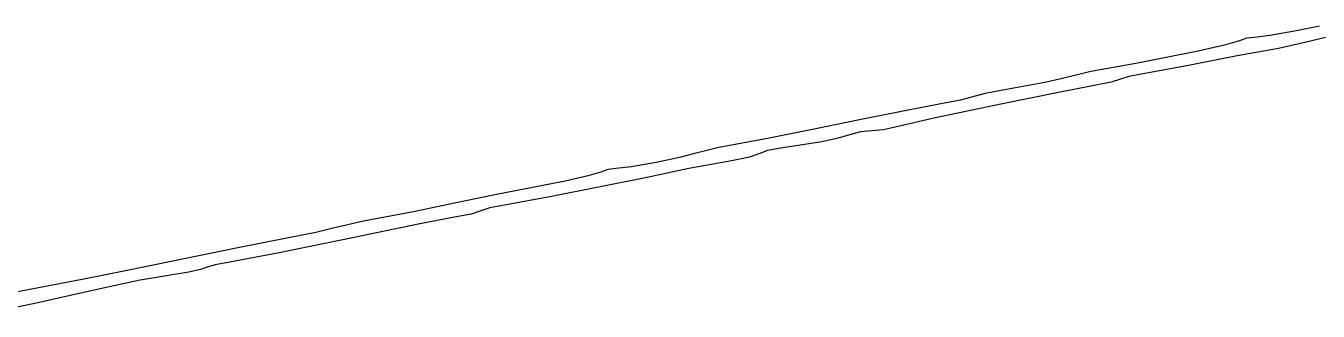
# Model space of a CAD drawing. Extents: x 19 to 1860, y 54 to 866.
# Drawn here: x 1443.7 to 1646.8, y 64.7 to 109.5 of the extents above; entities that cross this region are included whole.
import ezdxf

# ---------------------------------------------------------------- set-up
doc = ezdxf.new("R2010")
doc.units = 0

msp = doc.modelspace()

# ---------------------------------------------------------------- linework, layer by layer
at = {"layer": 'Layer 1'}
for p, q in [((1635.588725, 107.561514), (1636.7784, 107.71525)), ((1636.7784, 107.71525), (1639.186914, 108.001164)), ((1639.186914, 108.001164), (1643.079687, 108.674606)), ((1643.079687, 108.674606), (1646.979267, 109.459125)), ((1647.921212, 107.653903), (1645.5785, 107.0785)), ((1627.9218, 105.530164), (1632.248112, 106.530225)), ((1632.248112, 106.530225), (1634.4952, 107.19183)), ((1640.5609, 105.92806), (1634.0676, 104.76389)), ((1634.4952, 107.19183), (1635.588725, 107.561514)), ((1645.5785, 107.0785), (1640.5609, 105.92806)), ((1611.089837, 102.350785), (1618.1225, 103.62402)), ((1618.1225, 103.62402), (1627.9218, 105.530164)), ((1634.0676, 104.76389), (1626.6889, 103.28372)), ((1606.6116, 101.27741), (1611.089837, 102.350785)), ((1619.3102, 101.91816), (1617.039587, 101.508864)), ((1626.6889, 103.28372), (1619.3102, 101.91816)), ((1594.717137, 98.938636), (1599.2329, 99.78313)), ((1599.2329, 99.78313), (1603.835337, 100.630511)), ((1603.835337, 100.630511), (1606.6116, 101.27741)), ((1611.5932, 100.09893), (1605.7334, 98.94587)), ((1614.250212, 100.649401), (1611.5932, 100.09893)), ((1615.7253, 101.10853), (1614.250212, 100.649401)), ((1617.039587, 101.508864), (1615.7253, 101.10853)), ((1582.1142, 96.2589), (1588.6075, 97.50346)), ((1588.6075, 97.50346), (1590.621912, 97.861156)), ((1590.621912, 97.861156), (1592.1492, 98.29866)), ((1592.1492, 98.29866), (1594.717137, 98.938636)), ((1605.7334, 98.94587), (1597.1741, 97.20903)), ((1574.7355, 94.75075), (1582.1142, 96.2589)), ((1597.1741, 97.20903), (1586.640412, 95.062269)), ((1567.3567, 93.25769), (1574.7355, 94.75075)), ((1580.3086, 93.54751), (1578.4884, 93.16606)), ((1586.640412, 95.062269), (1580.3086, 93.54751)), ((1552.615337, 90.413128), (1560.2732, 91.821)), ((1560.2732, 91.821), (1567.3567, 93.25769)), ((1571.369098, 91.824605), (1568.791287, 91.259779)), ((1573.1579, 92.36219), (1571.369098, 91.824605)), ((1574.8715, 92.81787), (1573.1579, 92.36219)), ((1576.6577, 93.00739), (1574.8715, 92.81787)), ((1578.4884, 93.16606), (1576.6577, 93.00739)), ((1546.680955, 88.893301), (1549.0575, 89.52127)), ((1549.0575, 89.52127), (1552.615337, 90.413128)), ((1559.077, 89.44556), (1557.436987, 88.892619)), ((1560.290325, 89.888078), (1559.077, 89.44556)), ((1562.3465, 90.25819), (1560.290325, 89.888078)), ((1568.791287, 91.259779), (1562.3465, 90.25819)), ((1536.428, 87.1247), (1538.888752, 87.414663)), ((1538.888752, 87.414663), (1542.798887, 88.097648)), ((1542.798887, 88.097648), (1546.680955, 88.893301)), ((1554.3545, 88.2569), (1547.8841, 87.06441)), ((1557.436987, 88.892619), (1554.3545, 88.2569)), ((1528.473912, 85.171464), (1532.292048, 86.037572)), ((1532.292048, 86.037572), (1534.1445, 86.59017)), ((1541.0956, 85.62573), (1533.7169, 84.16393)), ((1534.1445, 86.59017), (1535.238137, 86.967681)), ((1535.238137, 86.967681), (1536.428, 87.1247)), ((1547.8841, 87.06441), (1541.0956, 85.62573)), ((1517.1814, 82.97617), (1528.473912, 85.171464)), ((1533.7169, 84.16393), (1526.3384, 82.69318)), ((1504.898787, 80.408849), (1510.0978, 81.51889)), ((1510.0978, 81.51889), (1517.1814, 82.97617)), ((1518.9597, 81.3276), (1516.652275, 80.895624)), ((1526.3384, 82.69318), (1518.9597, 81.3276)), ((1496.8161, 78.8836), (1504.898787, 80.408849)), ((1511.1171, 79.43585), (1505.3827, 78.35421)), ((1513.7224, 79.951166), (1511.1171, 79.43585)), ((1515.2492, 80.44075), (1513.7224, 79.951166)), ((1516.652275, 80.895624), (1515.2492, 80.44075)), ((1489.317563, 77.107424), (1491.7986, 77.72524)), ((1491.7986, 77.72524), (1496.8161, 78.8836)), ((1505.3827, 78.35421), (1495.3476, 76.27785)), ((1477.0413, 74.68407), (1485.0102, 76.25107)), ((1495.3476, 76.27785), (1483.5418, 73.83583)), ((1485.0102, 76.25107), (1489.317563, 77.107424)), ((1459.9225, 71.19333), (1477.0413, 74.68407)), ((1483.5418, 73.83583), (1476.0745, 72.44637)), ((1452.8389, 69.80623), (1459.9225, 71.19333)), ((1471.182903, 71.229865), (1469.34165, 70.823614)), ((1472.0566, 71.5502), (1471.182903, 71.229865)), ((1473.518462, 71.986904), (1472.0566, 71.5502)), ((1476.0745, 72.44637), (1473.518462, 71.986904)), ((1441.9186, 67.67922), (1452.8389, 69.80623)), ((1461.7007, 69.54928), (1456.388, 68.44132)), ((1469.34165, 70.823614), (1461.7007, 69.54928)), ((1450.485, 67.12819), (1445.1723, 65.93557)), ((1456.388, 68.44132), (1450.485, 67.12819)), ((1445.1723, 65.93557), (1439.2693, 64.7191))]:
    msp.add_line(p, q, dxfattribs=at)

doc.saveas('drawing.dxf')
